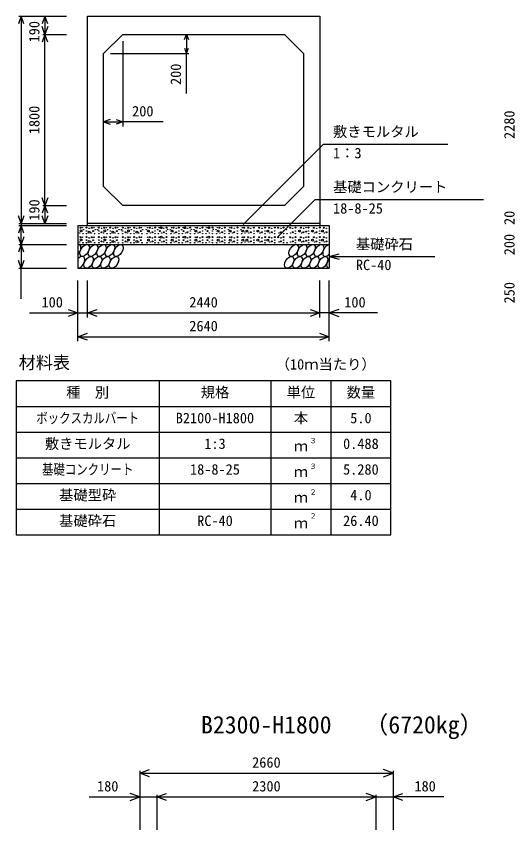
# Model space of a CAD drawing. Units: millimetres, scale not verified. Extents: x -100800 to 100800, y -35640 to 35640.
# Drawn here: x 20932 to 26167, y 17928 to 26480 of the extents above; entities that cross this region are included whole.
import ezdxf
from ezdxf.enums import TextEntityAlignment as Align

# ---------------------------------------------------------------- set-up
doc = ezdxf.new("R2010")
doc.units = ezdxf.units.MM
doc.header["$LTSCALE"] = 120
for name, color, linetype, lineweight in [('0-0_DIM', 7, 'Continuous', 25), ('0-2_HATCH', 6, 'Continuous', 25), ('0-3_HYO', 3, 'Continuous', 25), ('0-4_HYO2', 4, 'Continuous', 25), ('0-5_OUTLINE', 3, 'Continuous', 25), ('0-7_TXT', 7, 'Continuous', 25)]:
    doc.layers.add(name, color=color, linetype=linetype, lineweight=lineweight)
doc.styles.add('ＭＳ ゴシック', font='')
doc.styles.get('ＭＳ ゴシック').set_extended_font_data('MS Gothic')

msp = doc.modelspace()

# ---------------------------------------------------------------- linework, layer by layer
at = {"layer": '0-0_DIM'}
for p, q in [((20959, 26480.3), (21459.1, 26480.3)), ((20983, 26480.3), (20983, 24300.3)), ((21233, 26480.3), (21233, 26290.3)), ((21209, 26290.3), (21459.1, 26290.3)), ((21233, 24490.3), (21233, 26290.3)), ((22719.5, 26290.3), (22719.5, 26090.3)), ((22049.1, 26218.3), (22049.1, 25321.7)), ((21921.1, 26090.3), (22743.5, 26090.3)), ((22719.5, 25669.5), (22719.5, 26090.3)), ((21849.1, 25369.7), (22049.1, 25369.7)), ((22473.2, 25369.7), (22049.1, 25369.7)), ((24159, 25134.2), (23314.9, 24290.2)), ((24159, 25134.2), (25464.7, 25134.2)), ((24071.3, 24553.1), (23678.5, 24160.3)), ((24071.3, 24553.1), (25840.3, 24553.1)), ((21209, 24490.3), (21459.1, 24490.3)), ((21233, 24490.3), (21233, 24300.3)), ((20959, 24300.3), (21459.1, 24300.3)), ((20983, 24300.3), (20983, 24280.3)), ((20959, 24280.3), (21459.1, 24280.3)), ((20983, 24080.3), (20983, 24280.3)), ((20959, 24080.3), (21459.1, 24080.3)), ((20983, 24080.3), (20983, 23830.3)), ((24219.1, 23955.3), (24323.4, 23983.3)), ((24219.1, 23955.3), (25328, 23955.3)), ((24219.1, 23955.3), (24323.4, 23927.3)), ((20959, 23830.3), (21459.1, 23830.3)), ((20983, 23508.2), (20983, 23830.3)), ((21579.1, 23063.1), (21579.1, 23702.7)), ((21679.1, 23313.1), (21679.1, 23702.7)), ((24119.1, 23313.1), (24119.1, 23702.7)), ((24219.1, 23063.1), (24219.1, 23702.7)), ((21071.1, 23361.1), (21579.1, 23361.1)), ((21579.1, 23361.1), (21679.1, 23361.1)), ((21679.1, 23361.1), (24119.1, 23361.1)), ((21579.1, 23111.1), (24219.1, 23111.1)), ((22229.1, 18546.6), (22229.1, 17928)), ((22229.1, 18522.6), (24889.1, 18522.6)), ((24889.1, 18546.6), (24889.1, 17928)), ((21696.4, 18272.6), (22229.1, 18272.6)), ((22409.1, 18296.6), (22409.1, 17928)), ((24709.1, 18296.6), (24709.1, 17928)), ((25421.8, 18272.6), (24889.1, 18272.6))]:
    msp.add_line(p, q, dxfattribs=at)
for points in [[(21012.6, 26399.1), (20983, 26480.3), (20953.5, 26399.1)], [(21262.6, 26399.1), (21233, 26480.3), (21203.5, 26399.1)], [(21262.6, 26371.5), (21233, 26290.3), (21203.5, 26371.5)], [(21262.6, 26209.1), (21233, 26290.3), (21203.5, 26209.1)], [(22699.8, 26236.2), (22719.5, 26290.3), (22739.2, 26236.2)], [(22699.8, 26144.4), (22719.5, 26090.3), (22739.2, 26144.4)], [(21916.8, 25394.3), (21849.1, 25369.7), (21916.8, 25345)], [(21981.4, 25394.3), (22049.1, 25369.7), (21981.4, 25345)], [(21262.6, 24571.5), (21233, 24490.3), (21203.5, 24571.5)], [(21262.6, 24409.1), (21233, 24490.3), (21203.5, 24409.1)], [(21012.6, 24381.5), (20983, 24300.3), (20953.5, 24381.5)], [(21262.6, 24381.5), (21233, 24300.3), (21203.5, 24381.5)], [(21012.6, 24199.1), (20983, 24280.3), (20953.5, 24199.1)], [(21012.6, 24161.5), (20983, 24080.3), (20953.5, 24161.5)], [(21012.6, 23999.1), (20983, 24080.3), (20953.5, 23999.1)], [(21012.6, 23911.5), (20983, 23830.3), (20953.5, 23911.5)], [(21477.6, 23398), (21579.1, 23361.1), (21477.6, 23324.1)], [(21780.6, 23324.1), (21679.1, 23361.1), (21780.6, 23398)], [(24017.6, 23398), (24119.1, 23361.1), (24017.6, 23324.1)], [(24727.1, 23361.1), (24219.1, 23361.1), (24119.1, 23361.1)], [(24320.6, 23398), (24219.1, 23361.1), (24320.6, 23324.1)], [(21680.6, 23074.1), (21579.1, 23111.1), (21680.6, 23148)], [(24117.6, 23148), (24219.1, 23111.1), (24117.6, 23074.1)], [(22330.6, 18485.7), (22229.1, 18522.6), (22330.6, 18559.6)], [(24787.6, 18485.7), (24889.1, 18522.6), (24787.6, 18559.6)], [(22127.6, 18235.7), (22229.1, 18272.6), (22127.6, 18309.6)], [(22510.6, 18235.7), (22409.1, 18272.6), (22510.6, 18309.6)], [(24607.6, 18235.7), (24709.1, 18272.6), (24607.6, 18309.6)], [(24990.6, 18235.7), (24889.1, 18272.6), (24990.6, 18309.6)], [(22229.1, 18272.6), (22409.1, 18272.6), (24709.1, 18272.6), (24889.1, 18272.6)]]:
    msp.add_lwpolyline(points, dxfattribs=at)
at = {"layer": '0-2_HATCH'}
for centre, radius in [((21598.1, 24202.3), 2.5), ((21605.1, 24257.5), 5), ((21611.7, 24224.5), 10), ((21626.2, 24257.5), 2.5), ((21640.2, 24236.5), 2.5), ((21669.1, 24258.4), 5), ((21669.1, 24222.5), 2.5), ((21697.1, 24209.3), 10), ((21697.1, 24250.5), 2.5), ((21718.1, 24202.3), 2.5), ((21725.1, 24257.5), 5), ((21739.2, 24222.5), 5), ((21746.2, 24257.5), 2.5), ((21760.2, 24236.5), 2.5), ((21786.7, 24235.6), 2.5), ((21799.1, 24258.4), 5), ((21799.1, 24222.5), 2.5), ((21827.1, 24209.3), 5), ((21827.1, 24250.5), 2.5), ((21848.1, 24202.3), 2.5), ((21855.1, 24257.5), 5), ((21861.7, 24224.5), 10), ((21876.2, 24257.5), 2.5), ((21890.2, 24236.5), 2.5), ((21919.1, 24258.4), 5), ((21919.1, 24222.5), 2.5), ((21947.1, 24209.3), 10), ((21947.1, 24250.5), 2.5), ((21968.1, 24202.3), 2.5), ((21975.1, 24257.5), 5), ((21989.2, 24222.5), 5), ((21996.2, 24257.5), 2.5), ((22010.2, 24236.5), 2.5), ((22036.7, 24235.6), 2.5), ((22049.1, 24258.4), 5), ((22049.1, 24222.5), 2.5), ((22077.1, 24209.3), 5), ((22077.1, 24250.5), 2.5), ((22098.1, 24202.3), 2.5), ((22105.1, 24257.5), 5), ((22111.7, 24224.5), 10), ((22126.2, 24257.5), 2.5), ((22140.2, 24236.5), 2.5), ((22169.1, 24258.4), 5), ((22169.1, 24222.5), 2.5), ((22197.1, 24209.3), 10), ((22197.1, 24250.5), 2.5), ((22218.1, 24202.3), 2.5), ((22225.1, 24257.5), 5), ((22239.2, 24222.5), 5), ((22246.2, 24257.5), 2.5), ((22260.2, 24236.5), 2.5), ((22298, 24236.5), 2.5), ((22319, 24222.5), 10), ((22312, 24257.5), 2.5), ((22333.1, 24257.5), 5), ((22340.1, 24202.3), 2.5), ((22361.1, 24209.3), 5), ((22361.1, 24250.5), 2.5), ((22389.1, 24258.4), 5), ((22389.1, 24222.5), 2.5), ((22418, 24236.5), 2.5), ((22432, 24257.5), 2.5), ((22439, 24222.5), 5), ((22453.1, 24257.5), 10), ((22460.1, 24202.3), 2.5), ((22481.1, 24209.3), 5), ((22481.1, 24250.5), 2.5), ((22509.1, 24258.4), 5), ((22509.1, 24222.5), 2.5), ((22520.5, 24240.8), 2.5), ((22548, 24236.5), 2.5), ((22569, 24222.5), 10), ((22562, 24257.5), 2.5), ((22583.1, 24257.5), 5), ((22590.1, 24202.3), 2.5), ((22611.1, 24209.3), 5), ((22611.1, 24250.5), 2.5), ((22639.1, 24258.4), 5), ((22639.1, 24222.5), 2.5), ((22668, 24236.5), 2.5), ((22682, 24257.5), 2.5), ((22689, 24222.5), 5), ((22703.1, 24257.5), 10), ((22710.1, 24202.3), 2.5), ((22731.1, 24209.3), 5), ((22731.1, 24250.5), 2.5), ((22759.1, 24258.4), 5), ((22759.1, 24222.5), 2.5), ((22770.5, 24240.8), 2.5), ((22798, 24236.5), 2.5), ((22819, 24222.5), 10), ((22812, 24257.5), 2.5), ((22833.1, 24257.5), 5), ((22840.1, 24202.3), 2.5), ((22861.1, 24209.3), 5), ((22861.1, 24250.5), 2.5), ((22889.1, 24258.4), 5), ((22889.1, 24222.5), 2.5), ((22918, 24236.5), 2.5), ((22932, 24257.5), 2.5), ((22939, 24222.5), 5), ((22953.1, 24257.5), 10), ((22960.1, 24202.3), 2.5), ((22991, 24258.4), 5), ((22991, 24222.5), 2.5), ((23002.3, 24240.8), 2.5), ((23029.8, 24236.5), 2.5), ((23050.9, 24222.5), 10), ((23043.9, 24257.5), 2.5), ((23064.9, 24257.5), 5), ((23071.9, 24202.3), 2.5), ((23092.9, 24209.3), 5), ((23092.9, 24250.5), 2.5), ((23121, 24258.4), 5), ((23121, 24222.5), 2.5), ((23157.9, 24236.5), 2.5), ((23178.9, 24222.5), 10), ((23171.9, 24257.5), 2.5), ((23192.9, 24257.5), 5), ((23200, 24202.3), 2.5), ((23221, 24209.3), 5), ((23221, 24250.5), 2.5), ((23253.9, 24258.4), 5), ((23253.9, 24222.5), 2.5), ((23290.8, 24236.5), 2.5), ((23311.9, 24222.5), 10), ((23304.8, 24257.5), 2.5), ((23325.9, 24257.5), 5), ((23332.9, 24202.3), 2.5), ((23352.5, 24222.5), 10), ((23366.5, 24257.5), 5), ((23373.6, 24202.3), 2.5), ((23394.6, 24209.3), 5), ((23394.6, 24250.5), 2.5), ((23427.5, 24258.4), 5), ((23427.5, 24222.5), 2.5), ((23469.4, 24222.5), 10), ((23483.4, 24257.5), 5), ((23490.4, 24202.3), 2.5), ((23511.4, 24209.3), 5), ((23511.4, 24250.5), 2.5), ((23544.3, 24258.4), 5), ((23544.3, 24222.5), 2.5), ((23572.1, 24222.5), 10), ((23586.1, 24257.5), 5), ((23593.1, 24202.3), 2.5), ((23614.1, 24209.3), 5), ((23614.1, 24250.5), 2.5), ((23647, 24258.4), 5), ((23647, 24222.5), 2.5), ((23682.3, 24257.5), 5), ((23689.3, 24202.3), 2.5), ((23710.3, 24209.3), 5), ((23710.3, 24250.5), 2.5), ((23738.4, 24258.4), 5), ((23738.4, 24222.5), 2.5), ((23767.2, 24236.5), 2.5), ((23807.1, 24257.5), 5), ((23814.1, 24202.3), 2.5), ((23835.1, 24209.3), 5), ((23835.1, 24250.5), 2.5), ((23863.2, 24258.4), 5), ((23863.2, 24222.5), 2.5), ((23906.5, 24222.5), 10), ((23920.5, 24257.5), 5), ((23927.5, 24202.3), 2.5), ((23948.6, 24209.3), 5), ((23948.6, 24250.5), 2.5), ((23974.7, 24216.3), 5), ((23974.7, 24257.5), 2.5), ((24002, 24258.4), 5), ((24002, 24222.5), 2.5), ((24043.9, 24222.5), 10), ((24057.9, 24257.5), 5), ((24065, 24202.3), 2.5), ((24086, 24209.3), 5), ((24086, 24250.5), 2.5), ((24118.9, 24258.4), 5), ((24118.9, 24222.5), 2.5), ((24146.6, 24222.5), 10), ((24160.6, 24257.5), 5), ((24167.6, 24202.3), 2.5), ((24188.7, 24209.3), 5), ((24188.7, 24250.5), 2.5), ((21605.1, 24157.5), 5), ((21611.7, 24128.4), 10), ((21626.2, 24157.5), 2.5), ((21633.2, 24194.4), 2.5), ((21669.1, 24158.4), 5), ((21669.1, 24194.4), 2.5), ((21669.1, 24126.4), 2.5), ((21697.1, 24113.2), 10), ((21697.1, 24150.5), 2.5), ((21725.1, 24157.5), 5), ((21739.2, 24126.4), 5), ((21746.2, 24157.5), 2.5), ((21753.2, 24194.4), 2.5), ((21799.1, 24158.4), 5), ((21799.1, 24194.4), 2.5), ((21799.1, 24126.4), 2.5), ((21827.1, 24113.2), 5), ((21827.1, 24150.5), 2.5), ((21855.1, 24157.5), 5), ((21861.7, 24128.4), 10), ((21876.2, 24157.5), 2.5), ((21883.2, 24194.4), 2.5), ((21919.1, 24158.4), 5), ((21919.1, 24194.4), 2.5), ((21919.1, 24126.4), 2.5), ((21947.1, 24113.2), 10), ((21947.1, 24150.5), 2.5), ((21975.1, 24157.5), 5), ((21989.2, 24126.4), 5), ((21996.2, 24157.5), 2.5), ((22003.2, 24194.4), 2.5), ((22049.1, 24158.4), 5), ((22049.1, 24194.4), 2.5), ((22049.1, 24126.4), 2.5), ((22077.1, 24113.2), 5), ((22077.1, 24150.5), 2.5), ((22105.1, 24157.5), 5), ((22111.7, 24128.4), 10), ((22126.2, 24157.5), 2.5), ((22133.2, 24194.4), 2.5), ((22169.1, 24158.4), 5), ((22169.1, 24194.4), 2.5), ((22169.1, 24126.4), 2.5), ((22197.1, 24113.2), 10), ((22197.1, 24150.5), 2.5), ((22225.1, 24157.5), 5), ((22239.2, 24126.4), 5), ((22246.2, 24157.5), 2.5), ((22253.2, 24194.4), 2.5), ((22305, 24194.4), 2.5), ((22319, 24126.4), 10), ((22312, 24157.5), 2.5), ((22333.1, 24157.5), 5), ((22361.1, 24113.2), 5), ((22361.1, 24150.5), 2.5), ((22389.1, 24158.4), 5), ((22389.1, 24194.4), 2.5), ((22389.1, 24126.4), 2.5), ((22425, 24194.4), 2.5), ((22432, 24157.5), 2.5), ((22439, 24126.4), 5), ((22453.1, 24157.5), 10), ((22481.1, 24113.2), 5), ((22481.1, 24150.5), 2.5), ((22509.1, 24158.4), 5), ((22509.1, 24194.4), 2.5), ((22509.1, 24126.4), 2.5), ((22555, 24194.4), 2.5), ((22569, 24126.4), 10), ((22562, 24157.5), 2.5), ((22583.1, 24157.5), 5), ((22611.1, 24113.2), 5), ((22611.1, 24150.5), 2.5), ((22639.1, 24158.4), 5), ((22639.1, 24194.4), 2.5), ((22639.1, 24126.4), 2.5), ((22675, 24194.4), 2.5), ((22682, 24157.5), 2.5), ((22689, 24126.4), 5), ((22703.1, 24157.5), 10), ((22731.1, 24113.2), 5), ((22731.1, 24150.5), 2.5), ((22759.1, 24158.4), 5), ((22759.1, 24194.4), 2.5), ((22759.1, 24126.4), 2.5), ((22805, 24194.4), 2.5), ((22819, 24126.4), 10), ((22812, 24157.5), 2.5), ((22833.1, 24157.5), 5), ((22861.1, 24113.2), 5), ((22861.1, 24150.5), 2.5), ((22889.1, 24158.4), 5), ((22889.1, 24194.4), 2.5), ((22889.1, 24126.4), 2.5), ((22925, 24194.4), 2.5), ((22932, 24157.5), 2.5), ((22939, 24126.4), 5), ((22953.1, 24157.5), 10), ((22991, 24158.4), 5), ((22991, 24194.4), 2.5), ((22991, 24126.4), 2.5), ((23036.8, 24194.4), 2.5), ((23050.9, 24126.4), 10), ((23043.9, 24157.5), 2.5), ((23064.9, 24157.5), 5), ((23092.9, 24113.2), 5), ((23092.9, 24150.5), 2.5), ((23121, 24158.4), 5), ((23121, 24194.4), 2.5), ((23121, 24126.4), 2.5), ((23164.9, 24194.4), 2.5), ((23178.9, 24126.4), 10), ((23171.9, 24157.5), 2.5), ((23192.9, 24157.5), 5), ((23221, 24113.2), 5), ((23221, 24150.5), 2.5), ((23253.9, 24158.4), 5), ((23253.9, 24194.4), 2.5), ((23253.9, 24126.4), 2.5), ((23297.8, 24194.4), 2.5), ((23311.9, 24126.4), 10), ((23304.8, 24157.5), 2.5), ((23325.9, 24157.5), 5), ((23352.5, 24126.4), 10), ((23366.5, 24157.5), 5), ((23394.6, 24113.2), 5), ((23394.6, 24150.5), 2.5), ((23427.5, 24158.4), 5), ((23427.5, 24194.4), 2.5), ((23427.5, 24126.4), 2.5), ((23469.4, 24126.4), 10), ((23483.4, 24157.5), 5), ((23511.4, 24113.2), 5), ((23511.4, 24150.5), 2.5), ((23544.3, 24158.4), 5), ((23544.3, 24194.4), 2.5), ((23544.3, 24126.4), 2.5), ((23572.1, 24126.4), 10), ((23586.1, 24157.5), 5), ((23614.1, 24113.2), 5), ((23614.1, 24150.5), 2.5), ((23647, 24158.4), 5), ((23647, 24194.4), 2.5), ((23647, 24126.4), 2.5), ((23682.3, 24157.5), 5), ((23710.3, 24113.2), 5), ((23710.3, 24150.5), 2.5), ((23738.4, 24158.4), 5), ((23738.4, 24194.4), 2.5), ((23738.4, 24126.4), 2.5), ((23774.2, 24194.4), 2.5), ((23807.1, 24157.5), 5), ((23835.1, 24113.2), 5), ((23835.1, 24150.5), 2.5), ((23863.2, 24158.4), 5), ((23863.2, 24194.4), 2.5), ((23863.2, 24126.4), 2.5), ((23906.5, 24126.4), 10), ((23920.5, 24157.5), 5), ((23948.6, 24113.2), 5), ((23948.6, 24150.5), 2.5), ((23974.7, 24120.2), 5), ((23974.7, 24157.5), 2.5), ((24002, 24158.4), 5), ((24002, 24194.4), 2.5), ((24002, 24126.4), 2.5), ((24043.9, 24126.4), 10), ((24057.9, 24157.5), 5), ((24086, 24113.2), 5), ((24086, 24150.5), 2.5), ((24118.9, 24158.4), 5), ((24118.9, 24194.4), 2.5), ((24118.9, 24126.4), 2.5), ((24146.6, 24126.4), 10), ((24160.6, 24157.5), 5), ((24188.7, 24113.2), 5), ((24188.7, 24150.5), 2.5), ((21598.1, 24106.2), 2.5), ((21633.2, 24098.4), 2.5), ((21669.1, 24098.4), 2.5), ((21718.1, 24106.2), 2.5), ((21753.2, 24098.4), 2.5), ((21799.1, 24098.4), 2.5), ((21848.1, 24106.2), 2.5), ((21883.2, 24098.4), 2.5), ((21919.1, 24098.4), 2.5), ((21968.1, 24106.2), 2.5), ((22003.2, 24098.4), 2.5), ((22049.1, 24098.4), 2.5), ((22098.1, 24106.2), 2.5), ((22133.2, 24098.4), 2.5), ((22169.1, 24098.4), 2.5), ((22218.1, 24106.2), 2.5), ((22253.2, 24098.4), 2.5), ((22305, 24098.4), 2.5), ((22340.1, 24106.2), 2.5), ((22389.1, 24098.4), 2.5), ((22425, 24098.4), 2.5), ((22460.1, 24106.2), 2.5), ((22509.1, 24098.4), 2.5), ((22555, 24098.4), 2.5), ((22590.1, 24106.2), 2.5), ((22639.1, 24098.4), 2.5), ((22675, 24098.4), 2.5), ((22710.1, 24106.2), 2.5), ((22759.1, 24098.4), 2.5), ((22805, 24098.4), 2.5), ((22840.1, 24106.2), 2.5), ((22889.1, 24098.4), 2.5), ((22925, 24098.4), 2.5), ((22960.1, 24106.2), 2.5), ((22991, 24098.4), 2.5), ((23036.8, 24098.4), 2.5), ((23071.9, 24106.2), 2.5), ((23121, 24098.4), 2.5), ((23164.9, 24098.4), 2.5), ((23200, 24106.2), 2.5), ((23253.9, 24098.4), 2.5), ((23297.8, 24098.4), 2.5), ((23332.9, 24106.2), 2.5), ((23373.6, 24106.2), 2.5), ((23427.5, 24098.4), 2.5), ((23490.4, 24106.2), 2.5), ((23544.3, 24098.4), 2.5), ((23593.1, 24106.2), 2.5), ((23647, 24098.4), 2.5), ((23689.3, 24106.2), 2.5), ((23738.4, 24098.4), 2.5), ((23774.2, 24098.4), 2.5), ((23814.1, 24106.2), 2.5), ((23863.2, 24098.4), 2.5), ((23927.5, 24106.2), 2.5), ((24002, 24098.4), 2.5), ((24065, 24106.2), 2.5), ((24118.9, 24098.4), 2.5), ((24167.6, 24106.2), 2.5)]:
    msp.add_circle(centre, radius, dxfattribs=at)
for centre, start_param, end_param in [((21560.8, 24017.8), 4.335544, 6.724593), ((24199.8, 24017.8), 0.419949, 4.357003), ((21602.3, 23892.8), 3.496422, 7.58605), ((24241.4, 23892.8), 1.28053, 3.496422)]:
    msp.add_ellipse(centre, major_axis=(36.4, 58.9), ratio=0.5792, start_param=start_param, end_param=end_param, dxfattribs=at)
for centre in [(21649.5, 24017.8), (21738.2, 24017.8), (21826.9, 24017.8), (21915.6, 24017.8), (22004.3, 24017.8), (23845, 24017.8), (23933.7, 24017.8), (24022.4, 24017.8), (24111.1, 24017.8), (21691, 23892.8), (21779.7, 23892.8), (21868.4, 23892.8), (21957.1, 23892.8), (23797.9, 23892.8), (23886.6, 23892.8), (23975.3, 23892.8), (24064, 23892.8), (24152.7, 23892.8)]:
    msp.add_ellipse(centre, major_axis=(36.4, 58.9), ratio=0.5792, dxfattribs=at)
at = {"layer": '0-3_HYO'}
for p, q in [((22431.6, 22648.6), (22431.6, 21028.6)), ((23606.6, 22648.6), (23606.6, 21028.6)), ((24236.6, 22648.6), (24236.6, 21028.6)), ((20931.6, 22378.6), (24866.6, 22378.6))]:
    msp.add_line(p, q, dxfattribs=at)
msp.add_lwpolyline([(20931.6, 21028.6), (24866.6, 21028.6), (24866.6, 22648.6), (20931.6, 22648.6)], close=True, dxfattribs=at)
at = {"layer": '0-4_HYO2'}
for p, q in [((20931.6, 22108.6), (24866.6, 22108.6)), ((20931.6, 21838.6), (24866.6, 21838.6)), ((20931.6, 21568.6), (24866.6, 21568.6)), ((20931.6, 21298.6), (24866.6, 21298.6))]:
    msp.add_line(p, q, dxfattribs=at)
at = {"layer": '0-5_OUTLINE'}
for p, q in [((21679.1, 26480.3), (24119.1, 26480.3)), ((21679.1, 24280.3), (21679.1, 26480.3)), ((24119.1, 26480.3), (24119.1, 24280.3)), ((21849.1, 26090.3), (22049.1, 26290.3)), ((22049.1, 26290.3), (23749.1, 26290.3)), ((23949.1, 26090.3), (23749.1, 26290.3)), ((21849.1, 24690.3), (21849.1, 26090.3)), ((23949.1, 26090.3), (23949.1, 24690.3)), ((21849.1, 24690.3), (22049.1, 24490.3)), ((23949.1, 24690.3), (23749.1, 24490.3)), ((23749.1, 24490.3), (22049.1, 24490.3)), ((24119.1, 24300.3), (21679.1, 24300.3)), ((21579.1, 24280.3), (21579.1, 23830.3)), ((21579.1, 24280.3), (24219.1, 24280.3)), ((24219.1, 24280.3), (24219.1, 23830.3)), ((21579.1, 24080.3), (24219.1, 24080.3)), ((21579.1, 23830.3), (24219.1, 23830.3))]:
    msp.add_line(p, q, dxfattribs=at)

# ---------------------------------------------------------------- texts
at = {"layer": '0-0_DIM', "style": 'ＭＳ ゴシック'}
for s, p in [('190', (21208, 26205.6)), ('200', (22694.5, 25758)), ('1800', (21208, 25240.3)), ('2280', (26198, 25190.3)), ('190', (21208, 24331.1)), ('20', (26198, 24286.2)), ('200', (26198, 23967.8)), ('250', (26198, 23461.5))]:
    msp.add_text(s, height=110, rotation=90, dxfattribs=at).set_placement(p, align=Align.BOTTOM_LEFT)
for s, p in [('200', (22148.3, 25394.7)), ('敷きモルタル', (24258.6, 25179.2)), ('1：3', (24258.6, 24954)), ('基礎コンクリート', (24258.6, 24598)), ('18-8-25', (24258.6, 24372.9)), ('基礎砕石', (24498.3, 23996.5)), ('RC-40', (24498.3, 23778.9)), ('100', (21196.7, 23386.1)), ('2440', (22749.1, 23386.1)), ('100', (24376.5, 23386.1)), ('2640', (22749.1, 23136.1)), ('2660', (23409.1, 18547.6)), ('180', (21779.8, 18297.6)), ('2300', (23409.1, 18297.6)), ('180', (25113.4, 18297.6))]:
    msp.add_text(s, height=110, dxfattribs=at).set_placement(p, align=Align.BOTTOM_LEFT)
at = {"layer": '0-7_TXT', "style": 'ＭＳ ゴシック'}
for s, height, p in [('材料表', 132, (20956.6, 22733.6)), ('（10ｍ当たり）', 110, (23656.6, 22733.6)), ('種\u3000別', 110, (21456.6, 22438.6)), ('規格', 110, (22869.1, 22438.6)), ('単位', 110, (23771.6, 22438.6)), ('数量', 110, (24401.6, 22438.6)), ('本', 110, (23846.6, 22168.6)), ('B2100-H1800', 110, (22606.6, 22168.6)), ('5.0', 110, (24439.1, 22168.6)), ('敷きモルタル', 110, (21231.6, 21898.6)), ('1:3', 110, (22906.6, 21898.6)), ('ｍ', 110, (23846.6, 21873.6)), ('３', 55, (24010.5, 21974.5)), ('0.488', 110, (24364.1, 21898.6)), ('18-8-25', 110, (22756.6, 21628.6)), ('３', 55, (24010.5, 21704.5)), ('5.280', 110, (24364.1, 21628.6)), ('ｍ', 110, (23846.6, 21603.6)), ('基礎型砕', 110, (21381.6, 21358.6)), ('２', 55, (24010.5, 21434.5)), ('4.0', 110, (24439.1, 21358.6)), ('ｍ', 110, (23846.6, 21333.6)), ('基礎砕石', 110, (21381.6, 21088.6)), ('RC-40', 110, (22831.6, 21088.6)), ('２', 55, (24010.5, 21184.5)), ('26.40', 110, (24364.1, 21088.6)), ('ｍ', 110, (23846.6, 21063.6)), ('B2300-H1800', 183.3, (22871.6, 18885.3)), ('（6720kg）', 183.3, (24589.3, 18885.3))]:
    msp.add_text(s, height=height, dxfattribs=at).set_placement(p, align=Align.BOTTOM_LEFT)
at = {"layer": '0-7_TXT', "style": 'ＭＳ ゴシック', "width": 0.8}
for s, p in [('ボックスカルバート', (21141.6, 22168.6)), ('基礎コンクリート', (21201.6, 21628.6))]:
    msp.add_text(s, height=110, dxfattribs=at).set_placement(p, align=Align.BOTTOM_LEFT)

doc.saveas('drawing.dxf')
